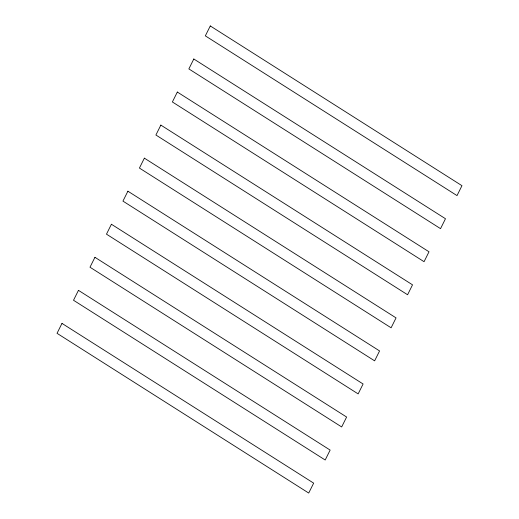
<?xml version="1.0" encoding="UTF-8"?>
<svg xmlns="http://www.w3.org/2000/svg" width="519" height="519" viewBox="0 0 519 519"><rect width="100%" height="100%" fill="white"/><g stroke="black" fill="none" stroke-linecap="round" stroke-linejoin="round"><path stroke-width="0.78" d="M61.982 323.395L57.038 333.315L308.714 493.05L313.658 483.137L61.982 323.395M78.46 290.348L73.516 300.261L325.192 460.003L330.136 450.083L78.46 290.348M94.938 257.301L89.995 267.214L341.671 426.949L346.614 417.036L94.938 257.301M111.416 224.247L106.473 234.166L358.149 393.902L363.092 383.989L111.416 224.247M127.895 191.2L122.951 201.113L374.627 360.848L379.571 350.935L127.895 191.2M144.373 158.152L139.429 168.065L391.105 327.8L396.049 317.888L144.373 158.152M160.851 125.098L155.908 135.011L407.584 294.753L412.527 284.834L160.851 125.098M177.329 92.051L172.386 101.964L424.062 261.699L429.005 251.786L177.329 92.051M193.808 58.997L188.864 68.917L440.54 228.652L445.484 218.739L193.808 58.997M210.286 25.95L205.342 35.863L457.018 195.605L461.962 185.685L210.286 25.95"/></g></svg>
